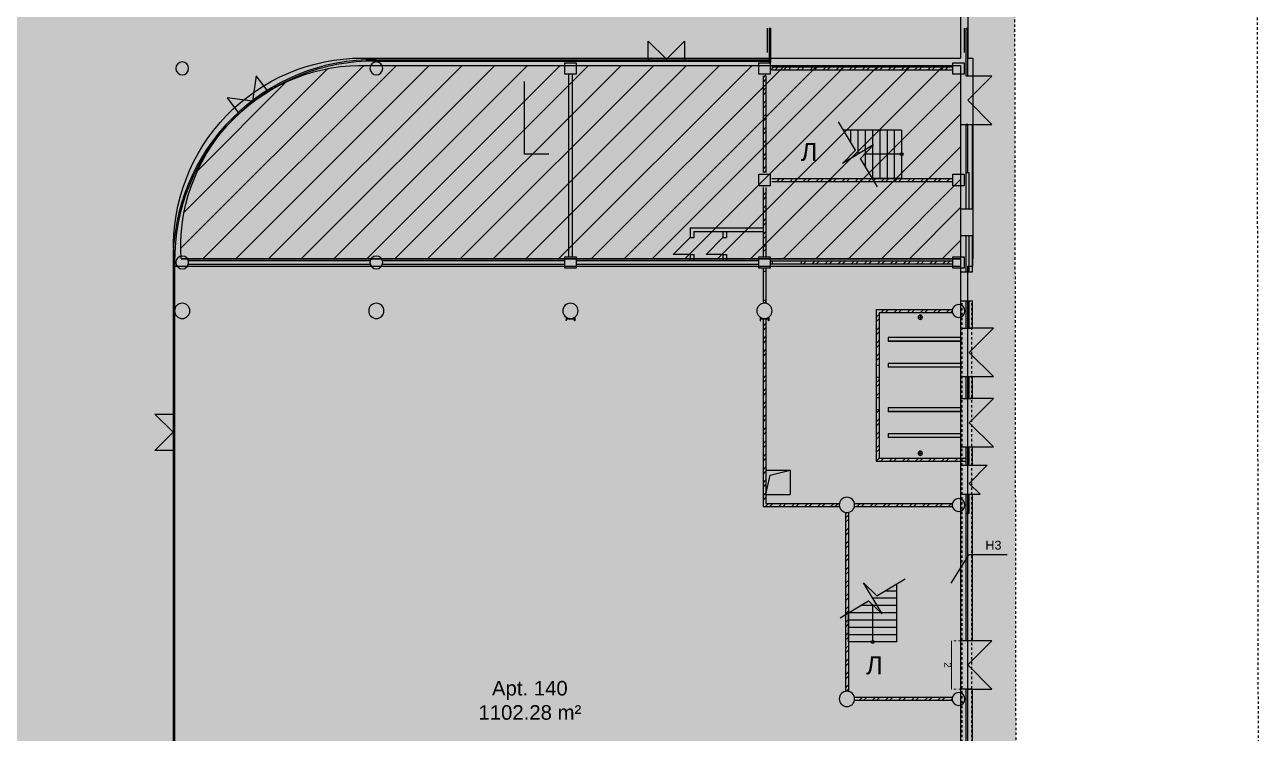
# Model space of a CAD drawing. Header units: metres. Extents: x 183920 to 188551, y 20757 to 23715.
# Drawn here: x 184938.8 to 184989.8, y 20892.8 to 20922 of the extents above; entities that cross this region are included whole.
import ezdxf

# ---------------------------------------------------------------- set-up
doc = ezdxf.new("R2010")
doc.units = ezdxf.units.M
for name, pattern in [('Commercial', [0]), ('Path offset', [0.022225, 0.00635, -0.003175, 0.00635, -0.003175, 0, -0.003175]), ('Property boundary', [0.00111125, 0.0003175, -0.00015875, 0.0003175, -0.00015875, 0, -0.00015875]), ('RayonDimensionSideLines', [0.02, 0, -0.02]), ('Style_10', [0]), ('Style_11', [0]), ('Style_18', [0]), ('Style_19', [0]), ('Style_2', [0]), ('Style_22', [0]), ('Style_29', [4.7625e-07, 3.175e-07, -1.5875e-07]), ('Wall Style 01', [0])]:
    doc.linetypes.add(name, pattern=pattern)
for name, color, linetype, true_color in [('0_1', 7, 'Continuous', 0x000000), ('brick', 12, 'Continuous', 0xbd0000), ('COLON', 5, 'Continuous', 0x0000ff), ('DOORS', 8, 'Continuous', 0x414141), ('DRAW', 7, 'Continuous', 0xffffff), ('GKL', 5, 'Continuous', 0x0000ff), ('Glass', 4, 'Continuous', 0x00ffff), ('Imported Drawing', 7, 'Continuous', 0x957bfc), ('MONOLIT', 7, 'Continuous', 0x691639), ('SENDVICH', 2, 'Continuous', 0xffff00), ('TEXT', 2, 'Continuous', 0xffff00), ('WALL', 7, 'Continuous', 0x000000), ('Walls', 7, 'Continuous', 0x68db4c), ('Zoning', 7, 'Continuous', 0x47d2e2)]:
    doc.layers.add(name, color=color, linetype=linetype, true_color=true_color)
doc.styles.add('Style_39', font='', dxfattribs={"height": 0.288})
doc.styles.add('Style_8', font='', dxfattribs={"height": 0.7417068750000001})
doc.styles.add('Style_9', font='', dxfattribs={"height": 0.3708534375})
doc.styles.add('Zone text style', font='', dxfattribs={"height": 0.6})
doc.styles.get('Style_39').set_extended_font_data('arial')
doc.styles.get('Style_8').set_extended_font_data('arial')
doc.styles.get('Style_9').set_extended_font_data('arial')
doc.styles.get('Zone text style').set_extended_font_data('arial')
doc.dimstyles.new('Style_19', dxfattribs={"dimtxt": 0.288, "dimasz": 0.002, "dimexe": 0.002, "dimexo": 0, "dimgap": 0.001, "dimtad": 0, "dimtih": 1, "dimtoh": 1, "dimdec": 0, "dimrnd": 1, "dimzin": 0, "dimdsep": 46, "dimtxsty": 'Style_39', "dimcen": 0.09, "dimadec": 0, "dimazin": 0, "dimtfac": 1, "dimtdec": 4, "dimtix": 1, "dimtofl": 0, "dimtmove": 2, "dimatfit": 3, "dimfxl": 1, "dimtolj": 1, "dimtzin": 0, "dimlwd": 5, "dimlwe": 5, "dimarcsym": 0})
pattern_1 = [(45, (-3.600000000000116, 82), (-0.2694076836320746, 0.2694076836320746), []), (45, (-3.420394800000009, 82), (-0.2694076836320746, 0.2694076836320746), [])]
pattern_2 = [(45, (-3.6, 82), (-0.2694076836320746, 0.2694076836320746), []), (45, (-3.420394800000009, 82), (-0.2694076836320746, 0.2694076836320746), [])]

# ---------------------------------------------------------------- blocks, each defined once
blk = doc.blocks.new('*D94')
at = {"layer": 'Defpoints', "color": 0}
for p in [(184977.3726730566, 20896.58514817682), (184976.9768813718, 20894.58514817682), (184977.3797853728, 20894.58514817682)]:
    blk.add_point(p, dxfattribs=at)
at = {"layer": 'SENDVICH', "color": 0, "linetype": 'RayonDimensionSideLines', "lineweight": 5}
for p, q in [((184977.3726730566, 20896.58514817682), (184976.9748813717, 20896.58514817682)), ((184977.3797853728, 20894.58514817682), (184976.9748813717, 20894.58514817682))]:
    blk.add_line(p, q, dxfattribs=at)
at = {"layer": 'SENDVICH', "color": 0, "lineweight": 5}
blk.add_line((184976.9768813718, 20896.58314817682), (184976.9768813718, 20894.58714817682), dxfattribs=at)
at = {"layer": 'SENDVICH', "color": 0}
for points in [[(184976.9772147051, 20896.58314817682), (184976.9765480384, 20896.58314817682), (184976.9768813718, 20896.58514817682)], [(184976.9765480384, 20894.58714817682), (184976.9772147051, 20894.58714817682), (184976.9768813718, 20894.58514817682)]]:
    blk.add_solid(points, dxfattribs=at)
at = {"layer": 'SENDVICH', "color": 0, "insert": (184976.8318813718, 20895.58514817682), "char_height": 0.288, "attachment_point": 5, "rotation": 270, "style": 'Style_39'}
blk.add_mtext('\\A1;2 ', dxfattribs=at)
blk = doc.blocks.new('AC584E3954')
at = {"layer": 'Glass', "linetype": 'Style_19'}
for points in [[(-0.8850831972660963, -1.234254007406082), (-0.8850831972660963, -1.174254007406082)], [(0.6149168027339037, -1.234254007406082), (0.6149168027339037, -1.984254007406082), (-0.1350831972660962, -1.234254007406082), (-0.8850831972660963, -1.984254007406082), (-0.8850831972660963, -1.234254007406082)], [(0.6149168027339037, -1.234254007406082), (0.6149168027339037, -1.174254007406082)]]:
    blk.add_lwpolyline(points, dxfattribs=at)
blk = doc.blocks.new('AC7B900E4F')
at = {"layer": 'COLON', "linetype": 'Style_19'}
for points in [[(0.2521237512146909, -0.1651563050501864), (0.2483291512146825, -0.1651563050501864)], [(0.2483291512146825, -0.1651563050501864), (0.2483291512146825, -0.3101563050501863)], [(0.2483291512146825, -0.3101563050501863), (0.2521237512146763, -0.3101563050501863)], [(0.2581009194032376, -0.1706333705937141), (0.262518494539152, -0.2211264854486217)], [(0.2581009194032376, -0.3046792395066587), (0.262518494539152, -0.254186124651751)], [(0.5801930821169226, -0.2339063050501863), (0.2764652203124424, -0.2339063050501863)], [(0.5801930821169226, -0.2414063050501863), (0.2764652203124424, -0.2414063050501863)], [(0.5985573830261274, -0.1706333705937141), (0.5941398078902129, -0.2211264854486217)], [(0.5985573830261274, -0.3046792395066587), (0.5941398078902129, -0.254186124651751)], [(0.6045345512146741, -0.1651563050501864), (0.6083291512146825, -0.1651563050501864)], [(0.6083291512146825, -0.3101563050501863), (0.6045345512146887, -0.3101563050501863)], [(0.6083291512146825, -0.1651563050501864), (0.6083291512146825, -0.3101563050501863)]]:
    blk.add_lwpolyline(points, dxfattribs=at)
for points in [[(0.2581009194032376, -0.1706333705937141, 0.3888787318536271), (0.2521237512146909, -0.1651563050501864)], [(0.2521237512146909, -0.3101563050501863, 0.3888787318536272), (0.2581009194032376, -0.3046792395066587)], [(0.262518494539152, -0.2211264854486217, 0.3888787318536272), (0.2764652203124424, -0.2339063050501863)], [(0.2764652203124424, -0.2414063050501863, 0.3888787318536272), (0.262518494539152, -0.254186124651751)], [(0.5941398078902129, -0.2211264854486217, -0.3888787318536272), (0.5801930821169226, -0.2339063050501863)], [(0.5801930821169226, -0.2414063050501863, -0.3888787318536272), (0.5941398078902129, -0.254186124651751)], [(0.5985573830261274, -0.1706333705937141, -0.3888787318536271), (0.6045345512146741, -0.1651563050501864)], [(0.6045345512146741, -0.3101563050501863, -0.3888787318536272), (0.5985573830261274, -0.3046792395066587)]]:
    blk.add_lwpolyline(points, format="xyb", dxfattribs=at)

msp = doc.modelspace()

# ---------------------------------------------------------------- hatches: boundary and pattern name
at = {"layer": 'brick', "transparency": 33554483}
msp.add_hatch(color=256, dxfattribs=at).paths.add_polyline_path([(184970.3346730566, 20903.61480507298), (184969.3346730566, 20903.61480507298), (184969.3346730566, 20902.61480507298), (184969.5130680691, 20903.41267999376), (184970.3346730566, 20903.61480507298)], flags=0)
at = {"layer": 'DRAW'}
h = msp.add_hatch(dxfattribs=at)
h.set_pattern_fill('PATTERN_0', color=256, scale=0.04, style=0, pattern_type=2)
h.set_pattern_definition(pattern_1)
edge = h.paths.add_edge_path(flags=0)
edge.add_line((184977.0165548665, 20920.24480507297), (184969.5327912465, 20920.24480507297))
edge.add_arc((184969.2746730566, 20920.18480507306), 0.2649999999777357, -1.8701882709137863e-08, 13.086104739388588, ccw=False)
edge.add_arc((184969.2746730566, 20920.18480507289), 0.2649999999982932, -13.086104738878817, 1.8978710158989998e-08, ccw=False)
edge.add_line((184969.5327912465, 20920.12480507297), (184977.0165548665, 20920.12480507297))
edge.add_arc((184977.2746730565, 20920.18480507289), 0.2649999999971223, 179.9999999809922, 193.0861047389078, ccw=False)
edge.add_arc((184977.2746730565, 20920.18480507306), 0.2649999999783555, 166.9138952606267, 180.0000000186865, ccw=False)
edge.add_line((184977.0165548665, 20920.24480507297), (184977.0165548665, 20920.24480507297))
edge = h.paths.add_edge_path(flags=0)
edge.add_spline(control_points=[(184969.3346730566, 20915.89403799489), (184969.2949475821, 20915.90174586912), (184969.254398531, 20915.90174586912), (184969.2146730565, 20915.89403799489)], knot_values=[0, 0, 0, 0, 1, 1, 1, 1], degree=3, periodic=0)
edge.add_line((184969.2146730565, 20915.89403799489), (184969.2146730565, 20919.92668688299))
edge.add_spline(control_points=[(184969.2146730565, 20919.92668688299), (184969.254281671, 20919.91747979507), (184969.295064442, 20919.91747979507), (184969.3346730566, 20919.92668688299)], knot_values=[0, 0, 0, 0, 1, 1, 1, 1], degree=3, periodic=0)
edge.add_line((184969.3346730566, 20919.92668688299), (184969.3346730566, 20915.89403799489))
edge = h.paths.add_edge_path(flags=0)
edge.add_spline(control_points=[(184969.5839059785, 20915.52480507298), (184969.5916138527, 20915.56453054744), (184969.5916138527, 20915.60507959852), (184969.5839059785, 20915.64480507297)], knot_values=[0, 0, 0, 0, 1, 1, 1, 1], degree=3, periodic=0)
edge.add_line((184969.5839059785, 20915.64480507297), (184973.8386730565, 20915.64480507297))
edge.add_line((184973.8386730565, 20915.64480507297), (184973.9106730566, 20915.52480507298))
edge.add_line((184973.9106730566, 20915.52480507298), (184969.5839059785, 20915.52480507298))
edge = h.paths.add_edge_path(flags=0)
edge.add_spline(control_points=[(184976.9654401346, 20915.64480507297), (184976.9577322604, 20915.60507959852), (184976.9577322604, 20915.56453054744), (184976.9654401346, 20915.52480507298)], knot_values=[0, 0, 0, 0, 1, 1, 1, 1], degree=3, periodic=0)
edge.add_line((184976.9654401346, 20915.52480507298), (184973.9106730566, 20915.52480507298))
edge.add_line((184973.9106730566, 20915.52480507298), (184973.8386730565, 20915.64480507297))
edge.add_line((184973.8386730565, 20915.64480507297), (184976.9654401346, 20915.64480507297))
h = msp.add_hatch(dxfattribs=at)
h.set_pattern_fill('PATTERN_6', color=256, scale=0.04, style=0, pattern_type=2)
h.set_pattern_definition(pattern_2)
edge = h.paths.add_edge_path(flags=0)
edge.add_arc((184969.2746730566, 20915.58480507297), 0.2649999999914159, 270.0000000019401, 283.0861047598935, ccw=False)
edge.add_line((184969.2746730566, 20915.31980507297), (184969.2746730566, 20912.44980507297))
edge.add_arc((184969.2746730566, 20912.18480507299), 0.2649999999895969, 76.91389524353548, 90.00000000148879, ccw=False)
edge.add_line((184969.3346730566, 20912.44292326296), (184969.3346730566, 20915.32668688299))
edge.add_line((184969.3346730566, 20915.32668688299), (184969.3346730566, 20915.32668688299))
edge = h.paths.add_edge_path(flags=0)
edge.add_arc((184969.2746730566, 20915.58480507309), 0.2650000001168057, 256.913895243216, 270.00000000124294, ccw=False)
edge.add_line((184969.2146730565, 20915.32668688299), (184969.2146730565, 20912.44292326296))
edge.add_arc((184969.2746730565, 20912.18480507286), 0.2650000001151137, 89.99999999533128, 103.08610475335189, ccw=False)
edge.add_line((184969.2746730566, 20912.44980507297), (184969.2746730566, 20915.31980507297))
edge.add_line((184969.2746730566, 20915.31980507297), (184969.2746730566, 20915.31980507297))
edge = h.paths.add_edge_path(flags=0)
edge.add_line((184977.0096730565, 20912.18480507297), (184972.6746730566, 20912.18480507297))
edge.add_line((184972.6746730566, 20912.18480507297), (184972.6746730566, 20912.12480507297))
edge.add_line((184972.6746730566, 20912.12480507297), (184977.0165548665, 20912.12480507297))
edge.add_arc((184977.2746730565, 20912.18480507289), 0.2649999999949655, 179.9999999809388, 193.0861047389613, ccw=False)
edge.add_line((184977.0096730565, 20912.18480507297), (184977.0096730565, 20912.18480507297))
edge = h.paths.add_edge_path(flags=0)
edge.add_spline(control_points=[(184976.9654401346, 20912.24480507297), (184976.9616019682, 20912.22502361584), (184976.9596730566, 20912.20495544687), (184976.9596730566, 20912.18480507297)], knot_values=[0, 0, 0, 0, 1, 1, 1, 1], degree=3, periodic=0)
edge.add_line((184976.9596730566, 20912.18480507297), (184972.6746730566, 20912.18480507297))
edge.add_line((184972.6746730566, 20912.18480507297), (184972.6746730566, 20912.24480507297))
edge.add_line((184972.6746730566, 20912.24480507297), (184976.9654401346, 20912.24480507297))
edge = h.paths.add_edge_path(flags=0)
edge.add_line((184969.5896730565, 20912.18480507297), (184969.5896730565, 20912.24480507297))
edge.add_line((184969.5896730565, 20912.24480507297), (184969.5327912465, 20912.24480507297))
edge.add_spline(control_points=[(184969.5327912465, 20912.24480507297), (184969.5373680046, 20912.22511599772), (184969.5396730565, 20912.20501908789), (184969.5396730565, 20912.18480507297)], knot_values=[0, 0, 0, 0, 1, 1, 1, 1], degree=3, periodic=0)
edge.add_line((184969.5396730565, 20912.18480507297), (184969.5896730565, 20912.18480507297))
h.paths.add_polyline_path([(184970.7896730565, 20912.24480507297), (184970.7896730565, 20912.18480507297), (184972.6746730566, 20912.18480507297), (184972.6746730566, 20912.24480507297), (184970.7896730565, 20912.24480507297)], flags=0)
h.paths.add_polyline_path([(184970.7896730565, 20912.18480507297), (184970.7896730565, 20912.12480507297), (184972.6746730566, 20912.12480507297), (184972.6746730566, 20912.18480507297), (184970.7896730565, 20912.18480507297)], flags=0)
edge = h.paths.add_edge_path(flags=0)
edge.add_line((184969.5896730565, 20912.12480507297), (184969.5896730565, 20912.18480507297))
edge.add_line((184969.5896730565, 20912.18480507297), (184969.5396730565, 20912.18480507297))
edge.add_spline(control_points=[(184969.5396730565, 20912.18480507297), (184969.5396730565, 20912.16459105805), (184969.5373680046, 20912.14449414824), (184969.5327912465, 20912.12480507297)], knot_values=[0, 0, 0, 0, 1, 1, 1, 1], degree=3, periodic=0)
edge.add_line((184969.5327912465, 20912.12480507297), (184969.5896730565, 20912.12480507297))
h = msp.add_hatch(dxfattribs=at)
h.set_pattern_fill('PATTERN_6', color=256, scale=0.04, style=0, pattern_type=2)
h.set_pattern_definition(pattern_2)
h.paths.add_polyline_path([(184969.3346730566, 20911.94980507297), (184969.2746730566, 20911.94980507297), (184969.2746730566, 20911.82938419636), (184969.3346730566, 20911.82938419636), (184969.3346730566, 20911.94980507297)], flags=0)
h.paths.add_polyline_path([(184969.2746730566, 20911.94980507297), (184969.2146730565, 20911.94980507297), (184969.2146730565, 20911.82938419636), (184969.2746730566, 20911.82938419636), (184969.2746730566, 20911.94980507297)], flags=0)
edge = h.paths.add_edge_path(flags=0)
edge.add_line((184969.3346730566, 20910.62938419636), (184969.2746730566, 20910.62938419636))
edge.add_line((184969.2746730566, 20910.62938419636), (184969.2746730566, 20910.49980507297))
edge.add_arc((184969.2746730566, 20910.18480507299), 0.3149999999878012, 79.01942457373411, 90.00000000132081, ccw=False)
edge.add_line((184969.3346730566, 20910.4940379949), (184969.3346730566, 20910.62938419636))
edge.add_line((184969.3346730566, 20910.62938419636), (184969.3346730566, 20910.62938419636))
h = msp.add_hatch(dxfattribs=at)
h.set_pattern_fill('PATTERN_6', color=256, scale=0.04, style=0, pattern_type=2)
h.set_pattern_definition(pattern_2)
edge = h.paths.add_edge_path(flags=0)
edge.add_line((184969.3346730566, 20909.846249894), (184969.2746730566, 20909.846249894))
edge.add_line((184969.2746730566, 20909.846249894), (184969.2746730566, 20902.18480507297))
edge.add_line((184969.2746730566, 20902.18480507297), (184972.3596730565, 20902.18480507297))
edge.add_arc((184972.6746730566, 20902.18480507296), 0.3149999999890147, 169.0194245702814, 179.9999999978892, ccw=False)
edge.add_line((184972.3654401346, 20902.24480507297), (184969.3346730566, 20902.24480507297))
edge.add_line((184969.3346730566, 20902.24480507297), (184969.3346730566, 20909.846249894))
edge.add_line((184969.3346730566, 20909.846249894), (184969.3346730566, 20909.846249894))
h.paths.add_polyline_path([(184969.2746730566, 20909.846249894), (184969.2146730565, 20909.846249894), (184969.2146730565, 20902.18480507297), (184969.2746730566, 20902.18480507297), (184969.2746730566, 20909.846249894)], flags=0)
edge = h.paths.add_edge_path(flags=0)
edge.add_line((184972.3596730565, 20902.18480507297), (184969.2746730566, 20902.18480507297))
edge.add_line((184969.2746730566, 20902.18480507297), (184969.2746730566, 20902.12480507297))
edge.add_line((184969.2746730566, 20902.12480507297), (184972.3654401346, 20902.12480507297))
edge.add_arc((184972.6746730566, 20902.18480507299), 0.3150000000078751, 180.0000000017788, 190.9805754293889, ccw=False)
edge.add_line((184972.3596730565, 20902.18480507297), (184972.3596730565, 20902.18480507297))
edge = h.paths.add_edge_path(flags=0)
edge.add_line((184977.0165548665, 20910.24480507297), (184973.8846730565, 20910.24480507297))
edge.add_line((184973.8846730565, 20910.24480507297), (184973.8846730565, 20910.18480507297))
edge.add_line((184973.8846730565, 20910.18480507297), (184977.0096730565, 20910.18480507297))
edge.add_arc((184977.2746730565, 20910.18480507306), 0.2649999999797803, 166.9138952606621, 180.0000000186512, ccw=False)
edge.add_line((184977.0165548665, 20910.24480507297), (184977.0165548665, 20910.24480507297))
edge = h.paths.add_edge_path(flags=0)
edge.add_line((184977.0096730565, 20910.18480507297), (184973.8846730565, 20910.18480507297))
edge.add_line((184973.8846730565, 20910.18480507297), (184973.8846730565, 20907.93480507297))
edge.add_line((184973.8846730565, 20907.93480507297), (184974.0046730565, 20907.93480507297))
edge.add_line((184974.0046730565, 20907.93480507297), (184974.0046730565, 20910.12480507297))
edge.add_line((184974.0046730565, 20910.12480507297), (184977.0165548665, 20910.12480507297))
edge.add_arc((184977.2746730565, 20910.18480507289), 0.2649999999957558, 179.9999999809583, 193.0861047389417, ccw=False)
edge.add_line((184977.0096730565, 20910.18480507297), (184977.0096730565, 20910.18480507297))
h.paths.add_polyline_path([(184974.0046730565, 20907.43480507297), (184973.8846730565, 20907.43480507297), (184973.8846730565, 20906.61480507298), (184974.0046730565, 20906.61480507298), (184974.0046730565, 20907.43480507297)], flags=0)
h.paths.add_polyline_path([(184974.0046730565, 20906.11480507298), (184973.8846730565, 20906.11480507298), (184973.8846730565, 20903.99480507297), (184977.2746730566, 20903.99480507297), (184977.2746730566, 20904.11480507298), (184974.0046730565, 20904.11480507298), (184974.0046730565, 20906.11480507298)], flags=0)
h = msp.add_hatch(dxfattribs=at)
h.set_pattern_fill('PATTERN_0', color=256, scale=0.04, style=0, pattern_type=2)
h.set_pattern_definition(pattern_1)
edge = h.paths.add_edge_path(flags=0)
edge.add_line((184977.0165548665, 20902.24480507297), (184972.9839059785, 20902.24480507297))
edge.add_arc((184972.6746730566, 20902.18480507296), 0.3149999999856549, 2.05210426429403e-09, 10.980575429777389, ccw=False)
edge.add_arc((184972.6746730566, 20902.18480507299), 0.3150000000110545, 349.01942457066673, 359.9999999981656, ccw=False)
edge.add_line((184972.9839059785, 20902.12480507297), (184977.0165548665, 20902.12480507297))
edge.add_arc((184977.2746730565, 20902.18480507289), 0.2649999999975029, 179.9999999810018, 193.0861047388984, ccw=False)
edge.add_arc((184977.2746730565, 20902.18480507306), 0.2649999999780622, 166.9138952606195, 180.0000000186938, ccw=False)
edge.add_line((184977.0165548665, 20902.24480507297), (184977.0165548665, 20902.24480507297))
edge = h.paths.add_edge_path(flags=0)
edge.add_arc((184972.6746730566, 20902.18480507296), 0.3149999999877763, 259.01942457238783, 280.98057542761217, ccw=False)
edge.add_line((184972.6146730566, 20901.87557215105), (184972.6146730566, 20897.54880507298))
edge.add_line((184972.6146730566, 20897.54880507298), (184972.7346730565, 20897.62080507298))
edge.add_line((184972.7346730565, 20897.62080507298), (184972.7346730565, 20901.87557215105))
edge.add_line((184972.7346730565, 20901.87557215105), (184972.7346730565, 20901.87557215105))
edge = h.paths.add_edge_path(flags=0)
edge.add_line((184972.7346730565, 20897.62080507298), (184972.6146730566, 20897.54880507298))
edge.add_line((184972.6146730566, 20897.54880507298), (184972.6146730566, 20894.4940379949))
edge.add_arc((184972.6746730566, 20894.18480507299), 0.3149999999877764, 79.01942457238789, 100.98057542761222, ccw=False)
edge.add_line((184972.7346730565, 20894.4940379949), (184972.7346730565, 20897.62080507298))
edge.add_line((184972.7346730565, 20897.62080507298), (184972.7346730565, 20897.62080507298))
edge = h.paths.add_edge_path(flags=0)
edge.add_arc((184977.2746730565, 20894.18480507306), 0.2649999999777504, 166.9138952606118, 180.0000000187015, ccw=False)
edge.add_line((184977.0165548665, 20894.24480507297), (184972.9839059785, 20894.24480507297))
edge.add_arc((184972.6746730566, 20894.18480507296), 0.3149999999868805, 2.073477389785694e-09, 10.980575429755902, ccw=False)
edge.add_arc((184972.6746730566, 20894.18480507299), 0.3150000000098142, 349.019424570645, 359.99999999818726, ccw=False)
edge.add_line((184972.9839059785, 20894.12480507297), (184977.0165548665, 20894.12480507297))
edge.add_arc((184977.2746730565, 20894.18480507289), 0.2649999999977566, 179.999999981008, 193.0861047388921, ccw=False)
edge.add_line((184977.0096730565, 20894.18480507297), (184977.0096730565, 20894.18480507297))
at = {"layer": 'Walls', "transparency": 33554483}
h = msp.add_hatch(color=256, dxfattribs=at)
h.paths.add_polyline_path([(184977.3447471315, 20998.25825037873), (184977.3447960254, 20997.95734221833), (184977.3573636827, 20920.61207212447), (184977.6573636867, 20920.61207212111), (184977.6447509234, 20998.23493840217), (184977.3447471315, 20998.25825037873)], flags=0)
h.paths.add_polyline_path([(184977.3574124291, 20920.31207212447), (184977.3587086371, 20912.33480511989), (184977.5596731682, 20912.33480511989), (184977.5596731681, 20920.3120721222), (184977.3574124291, 20920.31207212447)], flags=0)
h.paths.add_polyline_path([(184977.3587573834, 20912.03480511989), (184977.3746730565, 20814.08480507297), (184977.6746730526, 20814.08485381929), (184977.6587573874, 20912.03480511989), (184977.3587573834, 20912.03480511989)], flags=0)
h = msp.add_hatch(color=256, dxfattribs=at)
edge = h.paths.add_edge_path(flags=0)
edge.add_arc((184952.6956841422, 20912.83497024243), 7.778345525973717, 92.91088091004508, 184.8892605446483, ccw=False)
edge.add_line((184952.3006795042, 20920.60327961175), (184952.300679501, 20920.3120724051))
edge.add_line((184952.300679501, 20920.3120724051), (184952.559320297, 20920.3120724022))
edge.add_arc((184952.6956841422, 20912.83497024245), 7.47834552595079, 91.04481744211003, 183.8349068638358)
edge.add_arc((184952.6956841429, 20912.83497024233), 7.478345526568468, 183.834906862533, 184.8892605434517)
edge.add_line((184945.2445501534, 20912.19758959827), (184944.9596581682, 20912.17321953094))
edge.add_line((184944.9596581682, 20912.17321953094), (184944.9456417666, 20912.17202054793))
edge.add_line((184944.9456417666, 20912.17202054793), (184944.9456417666, 20912.17202054793))
for points in [[(184952.300679501, 20920.3120724051), (184952.3006795042, 20920.60327961175), (184952.3006795043, 20920.6120724051), (184977.3573636827, 20920.61207212447), (184977.6573636867, 20920.61207212111), (184977.7666686699, 20920.61207211989), (184977.7666686698, 20920.60991511989), (184977.7666686665, 20920.31207211989), (184977.3574124291, 20920.31207212447), (184952.559320297, 20920.3120724022), (184952.300679501, 20920.3120724051)], [(184977.5596731681, 20920.3120721222), (184977.5596731682, 20912.33480511989), (184977.8596731682, 20912.33480511989), (184977.8596731682, 20920.60991511989), (184977.7666686698, 20920.60991511989), (184977.7666686665, 20920.31207211989), (184977.5596731681, 20920.3120721222)]]:
    msp.add_hatch(color=256, dxfattribs=at).paths.add_polyline_path(points, flags=0)
h = msp.add_hatch(color=256, dxfattribs=at)
edge = h.paths.add_edge_path(flags=0)
edge.add_line((184944.9596581682, 20912.03480511989), (184944.9596581682, 20912.17321953094))
edge.add_line((184944.9596581682, 20912.17321953094), (184945.2445501534, 20912.19758959827))
edge.add_arc((184952.6956841429, 20912.83497024233), 7.478345526568466, 183.8349068625329, 184.8892605434517, ccw=False)
edge.add_line((184945.2340833317, 20912.33480511989), (184977.3587086371, 20912.33480511989))
edge.add_line((184977.3587086371, 20912.33480511989), (184977.8596731682, 20912.33480511989))
edge.add_line((184977.8596731682, 20912.33480511989), (184977.8596731682, 20912.03480511989))
edge.add_line((184977.8596731682, 20912.03480511989), (184977.6587573874, 20912.03480511989))
edge.add_line((184977.6587573874, 20912.03480511989), (184977.3587573834, 20912.03480511989))
edge.add_line((184977.3587573834, 20912.03480511989), (184944.9596581682, 20912.03480511989))
edge.add_line((184944.9596581682, 20912.03480511989), (184944.9596581682, 20912.03480511989))
at = {"layer": 'Zoning', "transparency": 33554483}
msp.add_hatch(color=256, dxfattribs=at).paths.add_polyline_path([(184979.7863903792, 20791.04482130507), (184979.4617629582, 21013.51851378724), (184803.8159741289, 21044.01882130582), (184705.1692688792, 21043.36482130507), (184705.2366155375, 20815.82403505755), (184979.7863903792, 20791.04482130507)], flags=0)
at = {"layer": 'Zoning'}
h = msp.add_hatch(dxfattribs=at)
h.set_pattern_fill('PATTERN_2', color=256, scale=15, style=0, pattern_type=2)
h.set_pattern_definition([(45, (0, 0), (-5.303300858899106, 5.303300858899107), []), (45, (1.35, 0), (-5.303300858899106, 5.303300858899107), []), (45, (2.7, 0), (-5.303300858899106, 5.303300858899107), []), (45, (4.050000000000001, 0), (-5.303300858899106, 5.303300858899107), []), (45, (5.399999999999999, 0), (-5.303300858899106, 5.303300858899107), []), (45, (6.75, 0), (-5.303300858899106, 5.303300858899107), []), (45, (8.100000000000001, 0), (-5.303300858899106, 5.303300858899107), []), (45, (9.45, 0), (-5.303300858899106, 5.303300858899107), [])])
edge = h.paths.add_edge_path(flags=0)
edge.add_line((184977.3574124291, 20920.31207212447), (184977.3587086371, 20912.33480511989))
edge.add_line((184977.3587086371, 20912.33480511989), (184945.2340833317, 20912.33480511989))
edge.add_arc((184952.6956841422, 20912.83497024245), 7.47834552595079, 91.04481744211012, 183.8349068638357, ccw=False)
edge.add_line((184952.559320297, 20920.3120724022), (184977.3574124291, 20920.31207212447))
edge.add_line((184977.3574124291, 20920.31207212447), (184977.3574124291, 20920.31207212447))

# ---------------------------------------------------------------- linework, layer by layer
at = {"layer": '0_1', "linetype": 'Style_19'}
for points in [[(184974.9246730566, 20915.64480507297), (184973.7246730565, 20915.64480507297)], [(184972.7346730565, 20896.53480507297), (184972.7346730565, 20897.73480507297)]]:
    msp.add_lwpolyline(points, dxfattribs=at)
at = {"layer": 'brick', "linetype": 'Style_19'}
for points in [[(184969.5839059785, 20920.24480507297), (184977.0285577778, 20920.24480507297)], [(184969.5839059785, 20920.12480507297), (184977.0285577778, 20920.12480507297)], [(184969.2146730565, 20919.87557215105), (184969.2146730565, 20915.89403799489)], [(184969.3346730566, 20919.87557215105), (184969.3346730566, 20915.89403799489)], [(184969.5839059785, 20915.64480507297), (184977.0396730565, 20915.64480507297)], [(184969.5839059785, 20915.52480507298), (184977.0396730565, 20915.52480507298)], [(184969.2146730565, 20915.27557215105), (184969.2146730565, 20912.41980507298)], [(184969.3346730566, 20915.27557215105), (184969.3346730566, 20912.41980507298)], [(184969.2146730565, 20911.94980507297), (184969.2146730565, 20910.4940379949)], [(184969.2146730565, 20911.82938419636), (184969.3346730566, 20911.82938419636)], [(184969.3346730566, 20911.94980507297), (184969.3346730566, 20910.4940379949)], [(184969.5096730565, 20912.24480507297), (184977.0396730565, 20912.24480507297)], [(184969.5096730565, 20912.12480507297), (184977.0396730565, 20912.12480507297)], [(184969.5896730565, 20912.24480507297), (184969.5896730565, 20912.12480507297)], [(184970.7896730565, 20912.24480507297), (184970.7896730565, 20912.12480507297)], [(184969.2146730565, 20910.62938419636), (184969.3346730566, 20910.62938419636)], [(184969.2146730565, 20909.87557215105), (184969.2146730565, 20902.12480507297)], [(184969.3346730566, 20909.87557215105), (184969.3346730566, 20902.24480507297)], [(184973.8846730565, 20910.24480507297), (184977.0165548665, 20910.24480507297)], [(184973.8846730565, 20910.24480507297), (184973.8846730565, 20903.99480507297)], [(184974.0046730565, 20910.12480507297), (184977.0165548665, 20910.12480507297)], [(184974.0046730565, 20910.12480507297), (184974.0046730565, 20904.11480507298)], [(184975.6066730566, 20909.92480507297), (184975.7826730565, 20909.92480507297)], [(184975.6946730565, 20910.01280507297), (184975.6946730565, 20909.83680507297)], [(184974.0046730565, 20907.93480507297), (184973.8846730565, 20907.93480507297)], [(184974.0046730565, 20907.43480507297), (184973.8846730565, 20907.43480507297)], [(184973.8846730565, 20906.61480507298), (184974.0046730565, 20906.61480507298)], [(184973.8846730565, 20906.11480507298), (184974.0046730565, 20906.11480507298)], [(184975.6066730566, 20904.31480507298), (184975.7826730565, 20904.31480507298)], [(184975.6946730565, 20904.22680507297), (184975.6946730565, 20904.40280507298)], [(184973.8846730565, 20903.99480507297), (184977.5896730565, 20903.99480507297)], [(184974.0046730565, 20904.11480507298), (184977.5896730565, 20904.11480507298)], [(184969.3346730566, 20903.61480507298), (184970.3346730566, 20903.61480507298)], [(184969.3346730566, 20902.61480507298), (184969.5130680691, 20903.41267999376)], [(184969.5130680691, 20903.41267999376), (184970.3346730566, 20903.61480507298)], [(184970.3346730566, 20903.61480507298), (184970.3346730566, 20902.61480507298)], [(184969.3346730566, 20902.61480507298), (184970.3346730566, 20902.61480507298)], [(184969.3346730566, 20902.24480507297), (184972.3654401346, 20902.24480507297)], [(184972.9839059785, 20902.24480507297), (184977.0246730566, 20902.24480507297)], [(184969.2146730565, 20902.12480507297), (184972.3654401346, 20902.12480507297)], [(184972.6146730566, 20901.87557215105), (184972.6146730566, 20894.4940379949)], [(184972.7346730565, 20901.87557215105), (184972.7346730565, 20894.4940379949)], [(184972.9839059785, 20902.12480507297), (184977.0246730566, 20902.12480507297)], [(184977.0246730566, 20894.24480507297), (184972.9839059785, 20894.24480507297)], [(184977.0246730566, 20894.12480507297), (184972.9839059785, 20894.12480507297)]]:
    msp.add_lwpolyline(points, dxfattribs=at)
for points in [[(184975.7826730565, 20909.92480507297, 1), (184975.6066730566, 20909.92480507297, 1), (184975.7826730565, 20909.92480507297)], [(184975.7826730565, 20904.31480507298, 1), (184975.6066730566, 20904.31480507298, 1), (184975.7826730565, 20904.31480507298)]]:
    msp.add_lwpolyline(points, format="xyb", close=True, dxfattribs=at)
at = {"layer": 'COLON', "linetype": 'Style_19'}
for points in [[(184945.0096730565, 20920.18480507297, 0.9999999999999999), (184945.5396730565, 20920.18480507297, 0.9999999999999999), (184945.0096730565, 20920.18480507297)], [(184953.0096730565, 20920.18480507297, 0.9999999999999999), (184953.5396730565, 20920.18480507297, 0.9999999999999999), (184953.0096730565, 20920.18480507297)], [(184945.0096730565, 20912.18480507297, 0.9999999999999999), (184945.5396730565, 20912.18480507297, 0.9999999999999999), (184945.0096730565, 20912.18480507297)], [(184953.0096730565, 20912.18480507297, 0.9999999999999999), (184953.5396730565, 20912.18480507297, 0.9999999999999999), (184953.0096730565, 20912.18480507297)], [(184977.0096730565, 20910.18480507297, 0.9999999999999999), (184977.5396730565, 20910.18480507297, 0.9999999999999999), (184977.0096730565, 20910.18480507297)], [(184977.0096730565, 20902.18480507297, 0.9999999999999999), (184977.5396730565, 20902.18480507297, 0.9999999999999999), (184977.0096730565, 20902.18480507297)], [(184977.0096730565, 20894.18480507297, 0.9999999999999999), (184977.5396730565, 20894.18480507297, 0.9999999999999999), (184977.0096730565, 20894.18480507297)]]:
    msp.add_lwpolyline(points, format="xyb", close=True, dxfattribs=at)
at = {"layer": 'COLON', "linetype": 'Style_2'}
for points in [[(184961.0396730565, 20920.41980507298), (184961.5096730565, 20920.41980507298), (184961.5096730565, 20919.94980507297), (184961.0396730565, 20919.94980507297), (184961.0396730565, 20920.41980507298)], [(184969.0396730565, 20920.41980507298), (184969.5096730565, 20920.41980507298), (184969.5096730565, 20919.94980507297), (184969.0396730565, 20919.94980507297), (184969.0396730565, 20920.41980507298)], [(184977.0396730565, 20920.41980507298), (184977.5096730565, 20920.41980507298), (184977.5096730565, 20919.94980507297), (184977.0396730565, 20919.94980507297), (184977.0396730565, 20920.41980507298)], [(184969.0396730565, 20915.81980507297), (184969.5096730565, 20915.81980507297), (184969.5096730565, 20915.34980507298), (184969.0396730565, 20915.34980507298), (184969.0396730565, 20915.81980507297)], [(184977.0396730565, 20915.81980507297), (184977.5096730565, 20915.81980507297), (184977.5096730565, 20915.34980507298), (184977.0396730565, 20915.34980507298), (184977.0396730565, 20915.81980507297)], [(184961.0396730565, 20912.41980507298), (184961.5096730565, 20912.41980507298), (184961.5096730565, 20911.94980507297), (184961.0396730565, 20911.94980507297), (184961.0396730565, 20912.41980507298)], [(184969.0396730565, 20912.41980507298), (184969.5096730565, 20912.41980507298), (184969.5096730565, 20911.94980507297), (184969.0396730565, 20911.94980507297), (184969.0396730565, 20912.41980507298)], [(184977.0396730565, 20912.41980507298), (184977.5096730565, 20912.41980507298), (184977.5096730565, 20911.94980507297), (184977.0396730565, 20911.94980507297), (184977.0396730565, 20912.41980507298)]]:
    msp.add_lwpolyline(points, close=True, dxfattribs=at)
at = {"layer": 'COLON', "linetype": 'Style_10'}
for points in [[(184944.9596730566, 20910.18480507297, 0.9999999999999999), (184945.5896730565, 20910.18480507297, 0.9999999999999999), (184944.9596730566, 20910.18480507297)], [(184952.9596730566, 20910.18480507297, 0.9999999999999999), (184953.5896730565, 20910.18480507297, 0.9999999999999999), (184952.9596730566, 20910.18480507297)], [(184972.3596730565, 20902.18480507297, 0.9999999999999999), (184972.9896730566, 20902.18480507297, 0.9999999999999999), (184972.3596730565, 20902.18480507297)], [(184972.3596730565, 20894.18480507297, 0.9999999999999999), (184972.9896730566, 20894.18480507297, 0.9999999999999999), (184972.3596730565, 20894.18480507297)]]:
    msp.add_lwpolyline(points, format="xyb", close=True, dxfattribs=at)
at = {"layer": 'COLON', "linetype": 'Style_18'}
for points in [[(184960.9596730566, 20910.18480507297, 0.9999999999999999), (184961.5896730565, 20910.18480507297, 0.9999999999999999), (184960.9596730566, 20910.18480507297)], [(184968.9596730566, 20910.18480507297, 0.9999999999999999), (184969.5896730565, 20910.18480507297, 0.9999999999999999), (184968.9596730566, 20910.18480507297)]]:
    msp.add_lwpolyline(points, format="xyb", close=True, dxfattribs=at)
at = {"layer": 'DOORS', "linetype": 'Style_19'}
for points in [[(184966.2146730565, 20912.50980507298), (184965.5146730565, 20912.50980507298), (184966.2146730565, 20913.20980507297)], [(184967.5646730565, 20912.50980507298), (184966.8646730566, 20912.50980507298), (184967.5646730565, 20913.20980507297)], [(184977.7096730566, 20907.47480507298), (184978.7096730566, 20907.47480507298), (184977.7096730566, 20908.47480507298), (184978.7096730566, 20909.47480507298), (184977.7096730566, 20909.47480507298)], [(184977.7096730566, 20904.57480507297), (184978.7096730566, 20904.57480507297), (184977.7096730566, 20905.57480507297), (184978.7096730566, 20906.57480507297), (184977.7096730566, 20906.57480507297)], [(184977.7096730566, 20903.82480507297), (184978.4596730566, 20903.82480507297), (184977.7096730566, 20903.07480507297)], [(184977.7096730566, 20902.62480507297), (184978.1596730565, 20902.62480507297), (184977.7096730566, 20903.07480507297)]]:
    msp.add_lwpolyline(points, dxfattribs=at)
at = {"layer": 'GKL', "linetype": 'Style_19'}
for points in [[(184961.1996730565, 20919.93063977243), (184961.1996730565, 20912.43897037352)], [(184961.3496730565, 20919.93063977243), (184961.3496730565, 20912.43897037352)], [(184966.2146730565, 20913.60980507297), (184966.2146730565, 20913.20980507297)], [(184966.2146730565, 20913.60980507297), (184969.2146730565, 20913.60980507297)], [(184966.3646730566, 20913.45980507297), (184966.3646730566, 20913.20980507297)], [(184966.3646730566, 20913.45980507297), (184969.2146730565, 20913.45980507297)], [(184967.5646730565, 20913.45980507297), (184967.5646730565, 20913.20980507297)], [(184967.7146730565, 20913.45980507297), (184967.7146730565, 20913.20980507297)], [(184966.2146730565, 20913.20980507297), (184966.3646730566, 20913.20980507297)], [(184967.5646730565, 20913.20980507297), (184967.7146730565, 20913.20980507297)], [(184966.2146730565, 20912.50980507298), (184966.3646730566, 20912.50980507298)], [(184966.2146730565, 20912.50980507298), (184966.2146730565, 20912.25980507298)], [(184966.3646730566, 20912.50980507298), (184966.3646730566, 20912.25980507298)], [(184967.5646730565, 20912.50980507298), (184967.5646730565, 20912.25980507298)], [(184967.5646730565, 20912.50980507298), (184967.7146730565, 20912.50980507298)], [(184967.7146730565, 20912.50980507298), (184967.7146730565, 20912.25980507298)], [(184945.5288383571, 20912.25980507298), (184953.020507756, 20912.25980507298)], [(184945.5288383571, 20912.10980507297), (184953.020507756, 20912.10980507297)], [(184953.5288383571, 20912.25980507298), (184961.020507756, 20912.25980507298)], [(184953.5288383571, 20912.10980507297), (184961.020507756, 20912.10980507297)], [(184961.5288383571, 20912.25980507298), (184969.0396730565, 20912.25980507298)], [(184961.5288383571, 20912.10980507297), (184969.0396730565, 20912.10980507297)]]:
    msp.add_lwpolyline(points, dxfattribs=at)
at = {"layer": 'Glass', "linetype": 'Style_19'}
for points in [[(184969.3826669409, 20921.83980507297), (184969.3826669409, 20920.83980507297)], [(184969.464576874, 20921.83980507297), (184969.4645577778, 20920.43480567443)], [(184969.464576874, 20921.83980507297), (184969.524576874, 20921.83980507297)], [(184969.524576874, 20921.83980507297), (184969.5245577778, 20920.43480507297)], [(184977.507743075, 20921.83980507297), (184977.507743075, 20920.83980507297)], [(184977.5896730565, 20921.83980507297), (184977.6496730566, 20921.83980507297)], [(184977.5896730565, 20919.86980507297), (184977.5896730565, 20921.83980507297)], [(184977.6496730566, 20919.86980507297), (184977.6496730566, 20921.83980507297)], [(184953.2746730566, 20920.54480507298), (184969.4645585933, 20920.54480507298)], [(184953.2746730566, 20920.48480507297), (184969.4645577778, 20920.48480507297)], [(184977.6496730566, 20919.86980507297), (184977.5896730565, 20919.86980507297)], [(184977.6496730566, 20917.86980507297), (184978.6496730566, 20917.86980507297), (184977.6496730566, 20918.86980507297), (184978.6496730566, 20919.86980507297), (184977.6496730566, 20919.86980507297)], [(184977.5896730565, 20915.89980507298), (184977.5896730565, 20917.86980507297)], [(184977.6496730566, 20917.86980507297), (184977.5896730565, 20917.86980507297)], [(184977.6496730566, 20915.89980507298), (184977.6496730566, 20917.86980507297)], [(184944.8996730566, 20912.18480507297), (184944.8996730566, 20846.50980507298)], [(184944.9596730566, 20912.18480507297), (184944.9596730566, 20846.44980507297)], [(184944.9596730566, 20912.18480507297), (184944.9596730566, 20901.93480507297)], [(184977.5896730565, 20896.58514817682), (184977.5896730565, 20901.83980507297)], [(184977.6496730566, 20896.58514817682), (184977.6496730566, 20901.83980507297)], [(184977.6496730566, 20896.58514817682), (184977.5896730565, 20896.58514817682)], [(184977.6496730566, 20894.58514817682), (184978.6496730566, 20894.58514817681), (184977.6496730566, 20895.58514817682), (184978.6496730566, 20896.58514817681), (184977.6496730566, 20896.58514817682)], [(184977.5896730565, 20832.08480507297), (184977.5896730565, 20894.58514817682)], [(184977.6496730566, 20894.58514817682), (184977.5896730565, 20894.58514817682)], [(184977.6496730566, 20832.08480507297), (184977.6496730566, 20894.58514817682)]]:
    msp.add_lwpolyline(points, dxfattribs=at)
for points in [[(184953.2746730566, 20920.54480507298, 0.4206588202947564), (184944.9000006354, 20912.18480507297)], [(184953.2746730566, 20920.48480507297, 0.4207056711756363), (184944.9600031317, 20912.18480507297)]]:
    msp.add_lwpolyline(points, format="xyb", dxfattribs=at)
at = {"layer": 'MONOLIT', "linetype": 'Style_19'}
for points in [[(184977.3746730565, 20914.39980507298), (184977.3746730565, 20917.86980507297)], [(184977.3746730565, 20917.86980507297), (184977.8546730565, 20917.86980507297)], [(184977.8546730565, 20914.39980507298), (184977.8546730565, 20917.86980507297)], [(184977.3746730565, 20914.39980507298), (184977.8546730565, 20914.39980507298)], [(184977.3746730565, 20911.79980507297), (184977.3746730565, 20913.29980507297)], [(184977.3746730565, 20913.29980507297), (184977.8546730565, 20913.29980507297)], [(184977.8546730565, 20911.79980507297), (184977.8546730565, 20913.29980507297)], [(184977.3746730565, 20911.79980507297), (184977.8546730565, 20911.79980507297)], [(184977.3746730565, 20909.47480507298), (184977.3746730565, 20910.59980507298)], [(184977.3746730565, 20910.59980507298), (184977.8546730565, 20910.59980507298)], [(184977.8546730565, 20909.47480507298), (184977.8546730565, 20910.59980507298)], [(184977.3746730565, 20909.47480507298), (184977.8546730565, 20909.47480507298)], [(184977.3746730565, 20909.08980507297), (184974.3746730565, 20909.08980507297)], [(184974.3746730565, 20909.08980507297), (184974.3746730565, 20908.92980507297)], [(184977.3746730565, 20909.08370649153), (184974.3746730565, 20909.08370649153)], [(184977.3746730565, 20908.93590365442), (184974.3746730565, 20908.93590365442)], [(184977.3746730565, 20908.92980507297), (184974.3746730565, 20908.92980507297)], [(184977.3746730565, 20909.08980507297), (184977.3746730565, 20908.92980507297)], [(184977.3746730565, 20908.01980507297), (184974.3746730565, 20908.01980507297)], [(184974.3746730565, 20908.01980507297), (184974.3746730565, 20907.85980507297)], [(184977.3746730565, 20908.01370649153), (184974.3746730565, 20908.01370649153)], [(184977.3746730565, 20907.86590365442), (184974.3746730565, 20907.86590365442)], [(184977.3746730565, 20907.85980507297), (184974.3746730565, 20907.85980507297)], [(184977.3746730565, 20908.01980507297), (184977.3746730565, 20907.85980507297)], [(184977.3746730565, 20906.57480507297), (184977.3746730565, 20907.47480507298)], [(184977.3746730565, 20907.47480507298), (184977.8546730565, 20907.47480507298)], [(184977.8546730565, 20906.57480507297), (184977.8546730565, 20907.47480507298)], [(184977.3746730565, 20906.57480507297), (184977.8546730565, 20906.57480507297)], [(184977.3746730565, 20906.18980507298), (184974.3746730565, 20906.18980507298)], [(184974.3746730565, 20906.18980507298), (184974.3746730565, 20906.02980507298)], [(184977.3746730565, 20906.18370649153), (184974.3746730565, 20906.18370649153)], [(184977.3746730565, 20906.03590365442), (184974.3746730565, 20906.03590365442)], [(184977.3746730565, 20906.02980507298), (184974.3746730565, 20906.02980507298)], [(184977.3746730565, 20906.18980507298), (184977.3746730565, 20906.02980507298)], [(184977.3746730565, 20905.11980507297), (184974.3746730565, 20905.11980507297)], [(184974.3746730565, 20905.11980507297), (184974.3746730565, 20904.95980507297)], [(184977.3746730565, 20905.11370649153), (184974.3746730565, 20905.11370649153)], [(184977.3746730565, 20904.96590365442), (184974.3746730565, 20904.96590365442)], [(184977.3746730565, 20904.95980507297), (184974.3746730565, 20904.95980507297)], [(184977.3746730565, 20905.11980507297), (184977.3746730565, 20904.95980507297)], [(184977.3746730565, 20904.57480507297), (184977.8546730565, 20904.57480507297)], [(184977.3746730565, 20903.82480507297), (184977.3746730565, 20904.57480507297)], [(184977.8546730565, 20903.82480507297), (184977.8546730565, 20904.57480507297)], [(184977.3746730565, 20903.82480507297), (184977.8546730565, 20903.82480507297)], [(184977.3746730565, 20896.58514817682), (184977.3746730565, 20902.62480507297)], [(184977.3746730565, 20902.62480507297), (184977.8546730565, 20902.62480507297)], [(184977.8546730565, 20896.58514817682), (184977.8546730565, 20902.62480507297)], [(184977.8546730565, 20896.58514817682), (184977.3746730565, 20896.58514817682)], [(184977.3746730565, 20832.08480507297), (184977.3746730565, 20894.58514817682)], [(184977.8546730565, 20894.58514817682), (184977.3746730565, 20894.58514817682)], [(184977.8546730565, 20832.08480507297), (184977.8546730565, 20894.58514817682)]]:
    msp.add_lwpolyline(points, dxfattribs=at)
at = {"layer": 'MONOLIT', "linetype": 'Style_29'}
for points in [[(184977.4241919283, 20813.60480507297), (184977.4241919283, 20910.59980507298)], [(184977.8241919283, 20813.60480507297), (184977.8241919283, 20910.59980507298)]]:
    msp.add_lwpolyline(points, dxfattribs=at)
at = {"layer": 'SENDVICH', "linetype": 'Style_19'}
for points in [[(184977.5896730565, 20915.89980507298), (184977.7096730566, 20915.89980507298)], [(184977.5896730565, 20914.39980507298), (184977.5896730565, 20915.89980507298)], [(184977.7096730566, 20914.39980507298), (184977.7096730566, 20915.89980507298)], [(184977.5896730565, 20911.79980507297), (184977.5896730565, 20913.29980507297)], [(184977.7096730566, 20911.79980507297), (184977.7096730566, 20913.29980507297)], [(184977.5896730565, 20911.79980507297), (184977.7096730566, 20911.79980507297)], [(184977.5896730565, 20909.47480507298), (184977.5896730565, 20910.59980507298)], [(184977.5896730565, 20910.59980507298), (184977.7096730566, 20910.59980507298)], [(184977.7096730566, 20909.47480507298), (184977.7096730566, 20910.59980507298)], [(184977.5896730565, 20909.47480507298), (184977.7096730566, 20909.47480507298)], [(184977.5896730565, 20907.47480507298), (184977.7096730566, 20907.47480507298)], [(184977.5896730565, 20906.57480507297), (184977.5896730565, 20907.47480507298)], [(184977.7096730566, 20906.57480507297), (184977.7096730566, 20907.47480507298)], [(184977.5896730565, 20906.57480507297), (184977.7096730566, 20906.57480507297)], [(184977.5896730565, 20903.82480507297), (184977.5896730565, 20904.57480507297)], [(184977.5896730565, 20904.57480507297), (184977.7096730566, 20904.57480507297)], [(184977.7096730566, 20903.82480507297), (184977.7096730566, 20904.57480507297)], [(184977.5896730565, 20903.82480507297), (184977.7096730566, 20903.82480507297)], [(184977.5896730565, 20901.83980507297), (184977.5896730565, 20902.62480507297)], [(184977.5896730565, 20902.62480507297), (184977.7096730566, 20902.62480507297)], [(184977.7096730566, 20901.83980507297), (184977.7096730566, 20902.62480507297)], [(184977.5896730565, 20901.83980507297), (184977.7096730566, 20901.83980507297)]]:
    msp.add_lwpolyline(points, dxfattribs=at)
at = {"layer": 'TEXT', "linetype": 'Style_22'}
msp.add_lwpolyline([(184976.9736140179, 20898.96144334711), (184977.7111740633, 20900.13462093239), (184979.2711740633, 20900.13462093239)], dxfattribs=at)
at = {"layer": 'WALL', "linetype": 'Style_11'}
msp.add_lwpolyline([(184960.3840475511, 20916.64480507297), (184959.3840475511, 20916.64480507297), (184959.3840475511, 20919.64480507297)], dxfattribs=at)
at = {"layer": 'WALL', "linetype": 'Style_19'}
for points in [[(184973.9304713587, 20915.30180790269), (184973.2275722076, 20916.47330648783), (184973.7647144897, 20917.02882993288), (184972.4846316233, 20916.26078021307), (184973.0217739055, 20916.81630365812), (184972.3188747544, 20917.98780224326)], [(184974.9246730566, 20917.64480507297), (184972.5246730566, 20917.64480507297)], [(184972.8246730565, 20917.64480507297), (184972.8246730565, 20917.14480507297)], [(184973.1246730565, 20917.64480507297), (184973.1246730565, 20916.64480507297)], [(184973.4246730566, 20917.64480507297), (184973.4246730566, 20916.14480507297)], [(184973.7246730565, 20917.64480507297), (184973.7246730565, 20915.64480507297)], [(184974.0246730566, 20917.64480507297), (184974.0246730566, 20915.64480507297)], [(184974.3246730565, 20917.64480507297), (184974.3246730565, 20915.64480507297)], [(184974.6246730565, 20917.64480507297), (184974.6246730565, 20915.64480507297)], [(184974.9246730566, 20917.64480507297), (184974.9246730566, 20915.64480507297)], [(184974.9246730566, 20916.64480507297), (184974.3655464671, 20916.64480507297), (184973.3655464671, 20916.64480507297)], [(184972.3916758863, 20897.5290067708), (184973.5631744714, 20898.23190592189), (184974.1186979164, 20897.6947636398), (184973.3506481966, 20898.97484650615), (184973.9061716417, 20898.43770422406), (184975.0776702268, 20899.14060337515)], [(184974.7346730565, 20898.63480507298), (184974.2346730565, 20898.63480507298)], [(184974.7346730565, 20896.53480507297), (184974.7346730565, 20898.93480507297)], [(184974.7346730565, 20898.33480507297), (184973.7346730565, 20898.33480507297)], [(184973.7346730565, 20896.53480507297), (184973.7346730565, 20897.0939316624), (184973.7346730565, 20898.0939316624)], [(184974.7346730565, 20897.73480507297), (184972.7346730565, 20897.73480507297)], [(184974.7346730565, 20898.03480507297), (184973.2346730565, 20898.03480507297)], [(184974.7346730565, 20897.43480507297), (184972.7346730565, 20897.43480507297)], [(184974.7346730565, 20897.13480507298), (184972.7346730565, 20897.13480507298)], [(184974.7346730565, 20896.83480507297), (184972.7346730565, 20896.83480507297)], [(184974.7346730565, 20896.53480507297), (184972.7346730565, 20896.53480507297)]]:
    msp.add_lwpolyline(points, dxfattribs=at)
for points in [[(184974.9846730565, 20916.64480507297, -1), (184974.8646730566, 20916.64480507297, -1), (184974.9846730565, 20916.64480507297)], [(184973.7346730565, 20896.47480507298, -1), (184973.7346730565, 20896.59480507297, -1), (184973.7346730565, 20896.47480507298)]]:
    msp.add_lwpolyline(points, format="xyb", close=True, dxfattribs=at)
at = {"layer": 'Walls', "linetype": 'Wall Style 01'}
for points in [[(184977.3447471315, 20998.25825037873), (184977.6447509234, 20998.23493840217), (184977.6573636867, 20920.61207212111)], [(184977.3447960254, 20997.95734221833), (184977.3573636827, 20920.61207212447)], [(184952.3006795042, 20920.60327961175), (184952.3006795043, 20920.6120724051), (184977.3573636827, 20920.61207212447)], [(184977.6573636867, 20920.61207212111), (184977.7666686699, 20920.61207211989), (184977.7666686698, 20920.60991511989)], [(184977.7666686698, 20920.60991511989), (184977.8596731682, 20920.60991511989), (184977.8596731682, 20912.33480511989)], [(184952.559320297, 20920.3120724022), (184977.3574124291, 20920.31207212447)], [(184977.3574124291, 20920.31207212447), (184977.3587086371, 20912.33480511989)], [(184944.9596581682, 20912.17321953094), (184944.9596581682, 20912.03480511989), (184977.3587573834, 20912.03480511989)], [(184945.2340833317, 20912.33480511989), (184977.3587086371, 20912.33480511989)], [(184977.3587573834, 20912.03480511989), (184977.3746730565, 20814.08480507297), (184977.6746730526, 20814.08485381929), (184977.6587573874, 20912.03480511989)], [(184977.6587573874, 20912.03480511989), (184977.8596731682, 20912.03480511989), (184977.8596731682, 20912.33480511989)]]:
    msp.add_lwpolyline(points, dxfattribs=at)
for points in [[(184944.9596581682, 20912.17321953094), (184944.9456417666, 20912.17202054793, -0.4243634865576608), (184952.3006795042, 20920.60327961175)], [(184945.2340833317, 20912.33480511989, -0.4285493616678739), (184952.559320297, 20920.3120724022)]]:
    msp.add_lwpolyline(points, format="xyb", dxfattribs=at)
at = {"layer": 'Zoning', "linetype": 'Property boundary'}
msp.add_lwpolyline([(184989.7919999999, 20780.78129049386), (184989.449155008, 21021.93388247756), (184804.6777593476, 21054.01882130507), (184695.2368410432, 21054.01882128981), (184695.2366066682, 20806.66421496657), (184989.792, 20780.78129049386)], close=True, dxfattribs=at)
msp.add_lwpolyline([(184989.7919999999, 20780.78129049386), (184989.449155008, 21021.93388247756), (184804.6777593476, 21054.01882130507), (184695.2368410432, 21054.01882128981), (184695.2366066682, 20806.66421496657), (184989.792, 20780.78129049386)], close=True, dxfattribs=at)
at = {"layer": 'Zoning', "linetype": 'Path offset'}
msp.add_lwpolyline([(184979.7943903792, 20791.69832452861), (184979.4617629582, 21013.51851378724), (184803.8159741289, 21044.01882130582), (184705.2368316418, 21044.01882130292), (184705.2366155375, 20815.82403505755), (184979.7943903792, 20791.69832452861)], close=True, dxfattribs=at)
at = {"layer": 'Zoning', "linetype": 'Commercial'}
msp.add_lwpolyline([(184977.3574124291, 20920.31207212447), (184977.3587086371, 20912.33480511989), (184945.2340833317, 20912.33480511989, -0.4285493616678739), (184952.559320297, 20920.3120724022), (184977.3574124291, 20920.31207212447)], format="xyb", close=True, dxfattribs=at)

# ---------------------------------------------------------------- block references
at = {"layer": 'COLON'}
for p in [(184960.8463305919, 20910.08765619905), (184968.8463305919, 20910.08765619905)]:
    msp.add_blockref('AC7B900E4F', p, dxfattribs=at)
at = {"layer": 'Glass'}
for p, rotation in [((184965.0944623491, 20919.32555106557), 180), ((184946.1339270639, 20905.04932299807), 270)]:
    msp.add_blockref('AC584E3954', p, dxfattribs=dict(at, rotation=rotation))
at = {"layer": 'Glass', "xscale": -0.9999999999999999, "rotation": 217.0856330486623}
msp.add_blockref('AC584E3954', (184949.0236467806, 20917.927355153), dxfattribs=at)

# ---------------------------------------------------------------- texts
at = {"layer": 'Imported Drawing', "insert": (184959.6037147421, 20894.12342500425), "char_height": 0.6, "width": 5.263461538461538, "attachment_point": 5, "style": 'Zone text style'}
msp.add_mtext('Apt. 140\\P1102.28 m²', dxfattribs=at)
at = {"layer": 'TEXT', "attachment_point": 8}
for s, insert, char_height, width, style in [('Л', (184971.1168826461, 20916.36241269559), 0.7417068750000001, 0.629993689064504, 'Style_8'), (' Н3', (184978.6409802025, 20900.33462093239), 0.3708534375, 0.8399915854193386, 'Style_9'), ('Л', (184973.8037773213, 20895.18979775458), 0.7417068750000001, 0.629993689064504, 'Style_8')]:
    msp.add_mtext(s, dxfattribs=dict(at, insert=insert, char_height=char_height, width=width, style=style))

# ---------------------------------------------------------------- dimensions: what is measured, and where the dimension line sits
at = {"layer": 'SENDVICH'}
dim = msp.add_linear_dim(base=(184976.9768813718, 20894.58514817682), p1=(184977.3726730566, 20896.58514817682), p2=(184977.3797853728, 20894.58514817682), angle=270, dimstyle='Style_19', override={"dimpost": ' '}, dxfattribs=at)
dim.commit()
dim.dimension.update_dxf_attribs({"geometry": '*D94', "text_midpoint": (184976.8318813718, 20895.58514817682), "dimtype": 160, "text_rotation": -90})

doc.saveas('drawing.dxf')
